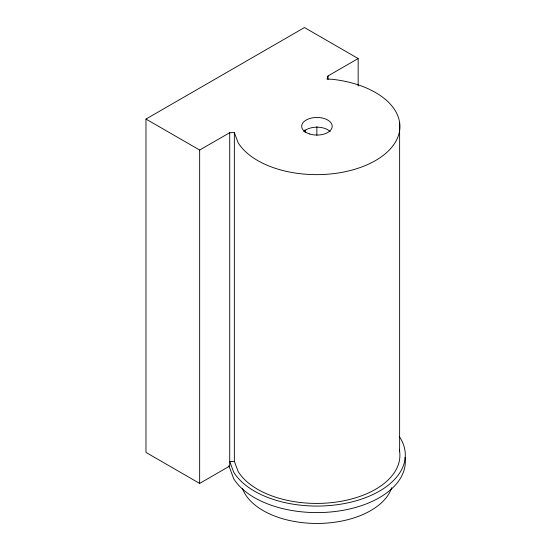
<?xml version="1.0" encoding="UTF-8"?>
<svg xmlns="http://www.w3.org/2000/svg" width="551" height="551" viewBox="0 0 551 551"><rect width="100%" height="100%" fill="white"/><g stroke="black" fill="none" stroke-linecap="round" stroke-linejoin="round"><path stroke-width="0.83" d="M358.157 86.039L358.157 58.544L328.024 75.935L327.039 79.089L331.544 79.213A83.311 48.102 0 0 1 380.1 157.669A83.311 48.102 0 0 1 238.135 142.723L234.354 132.598L229.719 132.695L199.655 150.051L145.974 119.057L145.974 452.426L199.655 483.42L229.719 466.063L229.719 132.695M145.974 119.057L304.476 27.55L358.157 58.544M399.365 449.857A83.311 48.102 0 0 1 335.463 502.168A83.311 48.102 0 0 1 238.135 471.504L234.354 461.38L229.719 461.476L233.72 472.214A88.374 51.023 0 0 0 347.812 502.856A88.374 51.023 0 0 0 399.323 436.578M228.865 465.719L233.72 478.736A88.374 51.023 0 0 0 335.559 511.452A88.374 51.023 0 0 0 405.026 457.426M305.068 129.788L305.068 132.364M399.633 122.625L399.633 451.407M328.024 75.935L328.024 79.378M316.859 126.606L316.859 135.202M234.354 132.598L234.354 461.38M199.655 150.051L199.655 483.42M391.706 487.697A76.093 43.935 0 0 1 317.658 523.45A76.093 43.935 0 0 1 242.461 488.503M303.739 131.572A15.249 8.802 0 0 1 330.152 131.572M309.318 133.893A15.249 8.802 0 0 0 332.191 126.269A15.249 8.802 0 0 0 309.318 118.644A15.249 8.802 0 0 0 309.318 133.893"/></g></svg>
